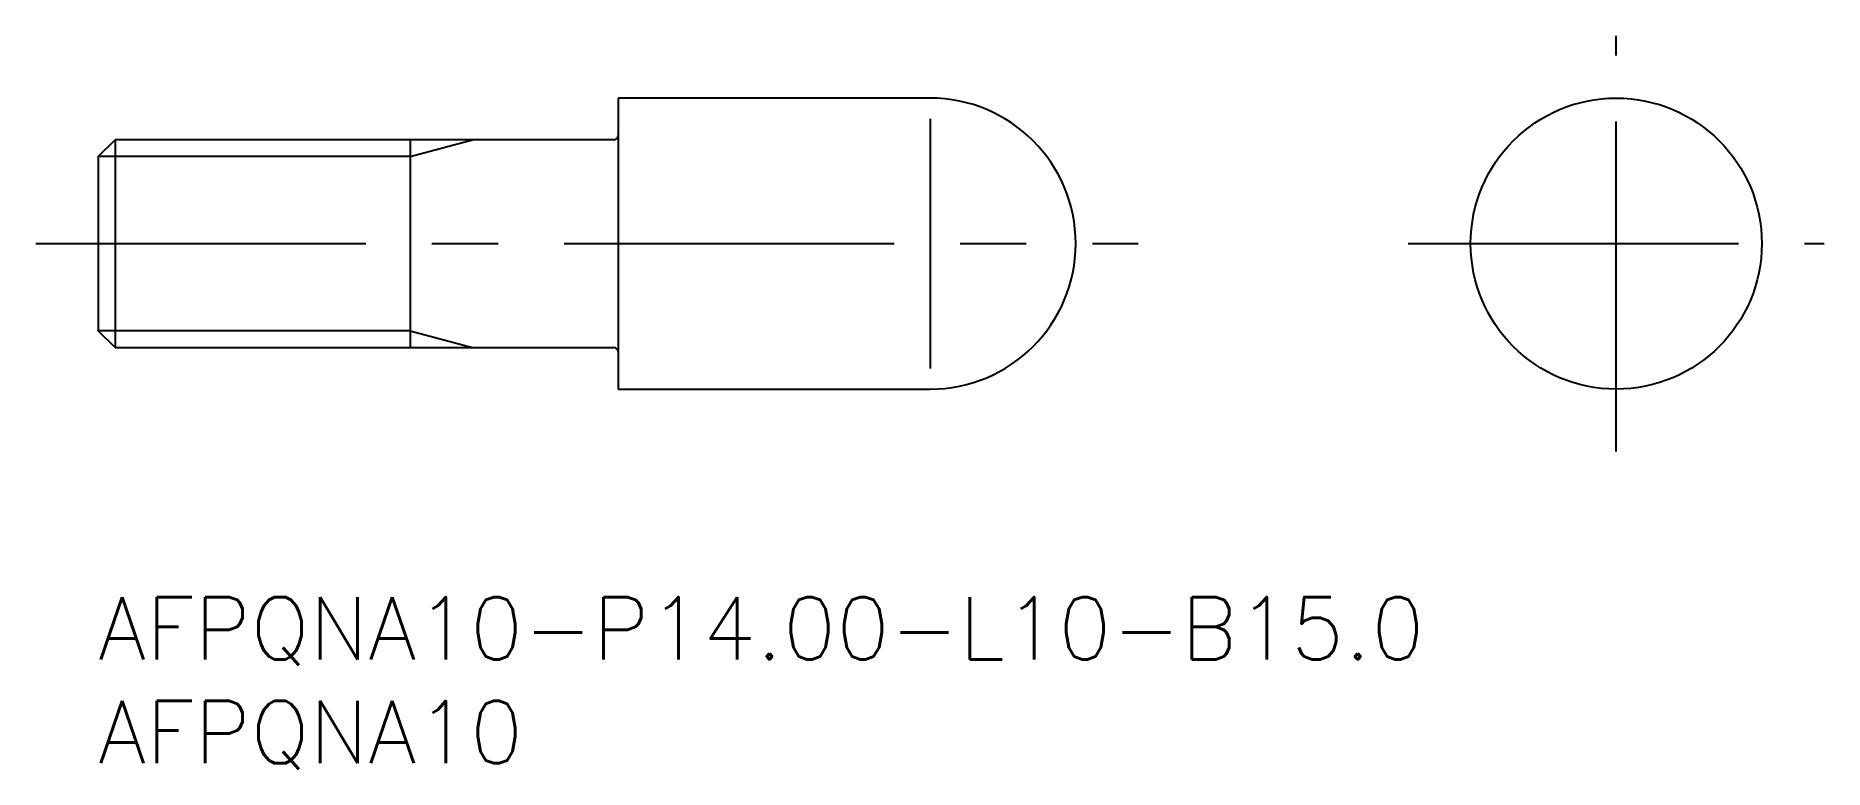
# Model space of a CAD drawing. Extents: x -3 to 83, y -8.3 to 27.
import ezdxf

# ---------------------------------------------------------------- set-up
doc = ezdxf.new("R2010")
doc.units = 0
doc.header["$LTSCALE"] = 0.5
doc.linetypes.add('CENTER', pattern=[50.8, 31.75, -6.35, 6.35, -6.35])
for name, color, linetype in [('MSM_CENTER', 1, 'CENTER'), ('MSM_CONTINUOUS', 7, 'CONTINUOUS'), ('MSM_NARROW', 5, 'CONTINUOUS'), ('MSM_PART_NUMBER', 7, 'CONTINUOUS')]:
    doc.layers.add(name, color=color, linetype=linetype)
doc.styles.get("Standard").update_dxf_attribs({"font": 'txt.shx', "height": 1, "bigfont": 'bigfont.shx'})

# ---------------------------------------------------------------- blocks, each defined once
blk = doc.blocks.new('*U10')
at = {"layer": 'MSM_PART_NUMBER'}
blk.add_text('AFPQNA10-P14.00-L10-B15.0', height=3, dxfattribs=at).set_placement((0, -3))
blk = doc.blocks.new('*U11')
at = {"layer": 'MSM_PART_NUMBER'}
blk.add_text('AFPQNA10', height=3, dxfattribs=at).set_placement((0, -8))

msp = doc.modelspace()

# ---------------------------------------------------------------- linework, layer by layer
at = {"layer": 'MSM_CENTER'}
for p, q in [((72.99, 7), (72.99, 27)), ((-3, 17), (50, 17)), ((62.99, 17), (82.99, 17))]:
    msp.add_line(p, q, dxfattribs=at)
at = {"layer": 'MSM_CONTINUOUS'}
for p, q in [((40, 24), (25, 24)), ((25, 24), (25, 10)), ((0, 21.188), (0.812, 22)), ((24.8, 22), (0.812, 22)), ((0.812, 22), (0.812, 12)), ((15, 22), (15, 12)), ((0, 21.188), (0, 12.812)), ((0.812, 12), (0, 12.812)), ((0.812, 12), (24.8, 12)), ((25, 10), (40, 10))]:
    msp.add_line(p, q, dxfattribs=at)
msp.add_circle((72.99, 17), 7, dxfattribs=at)
for centre, radius, start, end in [((40, 17), 7, 270, 90), ((24.8, 22.2), 0.2, 270, 0), ((24.8, 11.8), 0.2, 0, 90)]:
    msp.add_arc(centre, radius, start, end, dxfattribs=at)
at = {"layer": 'MSM_NARROW'}
for p, q in [((40, 23), (40, 11)), ((15, 21.188), (18, 22)), ((15, 21.188), (0, 21.188)), ((15, 12.812), (0, 12.812)), ((15, 12.812), (18, 12))]:
    msp.add_line(p, q, dxfattribs=at)

# ---------------------------------------------------------------- block references
at = {"layer": 'MSM_CONTINUOUS'}
for name in ['*U10', '*U11']:
    msp.add_blockref(name, (0, 0), dxfattribs=at)

doc.saveas('drawing.dxf')
